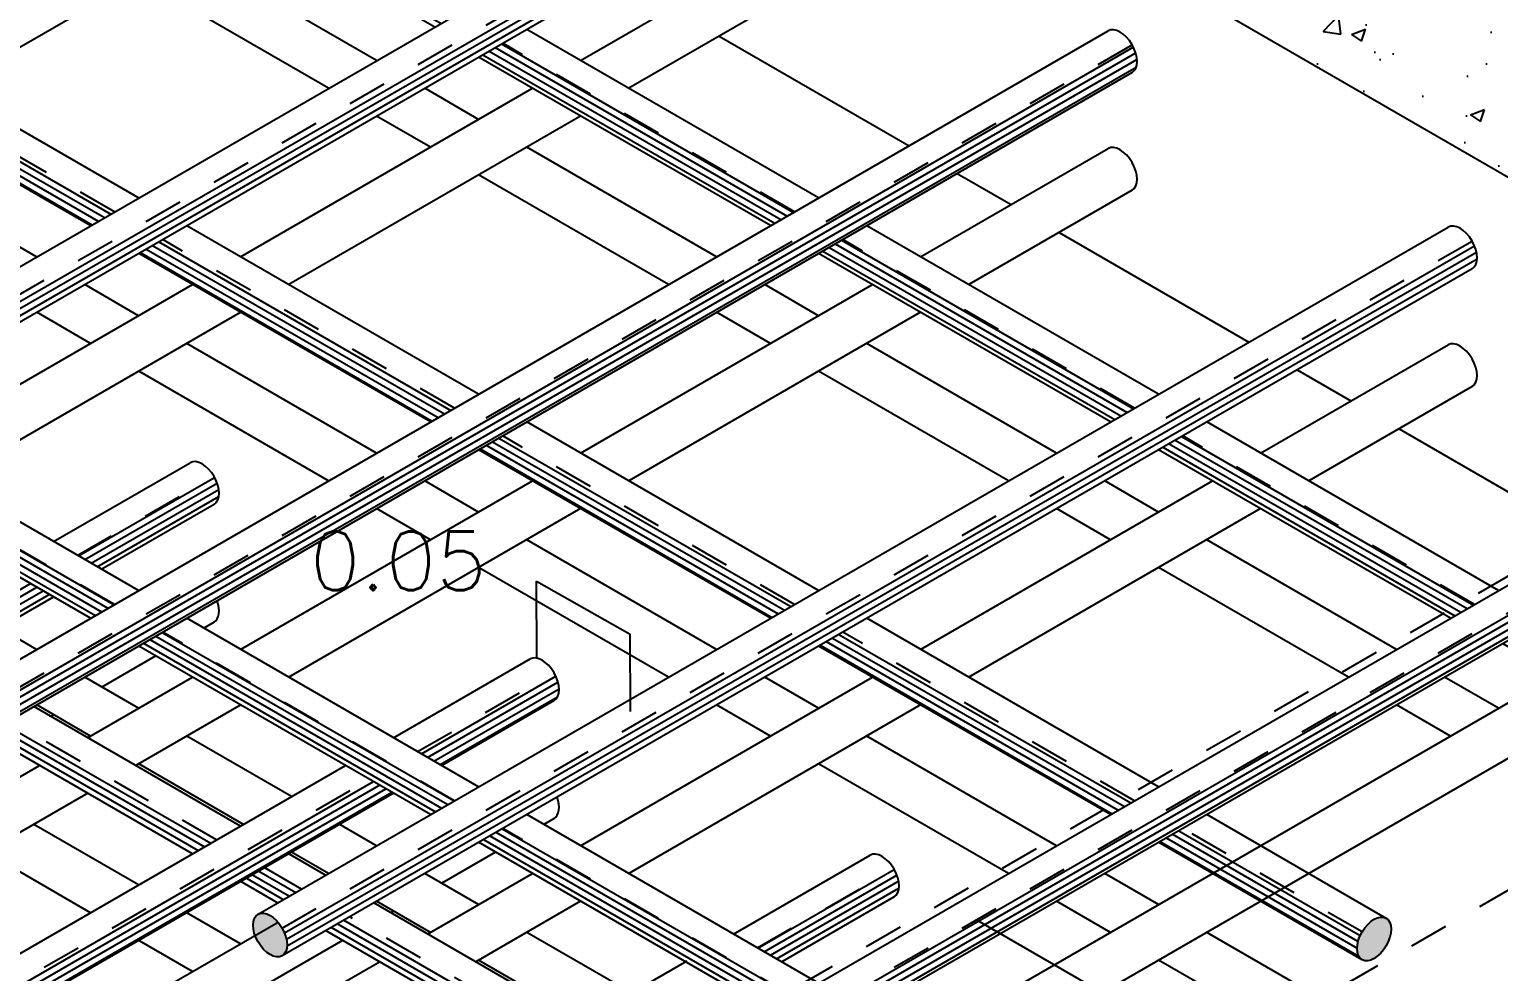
# Model space of a CAD drawing. Header units: millimetres. Extents: x -40 to 125, y -10 to 43.
# Drawn here: x 38.626 to 42.368, y -4.758 to -2.358 of the extents above; entities that cross this region are included whole.
import ezdxf

# ---------------------------------------------------------------- set-up
doc = ezdxf.new("R2010")
doc.units = ezdxf.units.MM
doc.header["$LTSCALE"] = 0.01
doc.header["$PDMODE"] = 3
doc.linetypes.add('DASHED2', pattern=[0.375, 0.25, -0.125])
for name, color, linetype in [('FC_BORDES', 4, 'Continuous'), ('FC_COTAS', 1, 'Continuous'), ('FC_COTAS @ 100', 1, 'Continuous'), ('FC_HATCH 252', 252, 'Continuous'), ('FC_HATCH 253', 253, 'Continuous'), ('FC_PROYECCION', 6, 'DASHED2'), ('FC_REFUERZO 2', 1, 'Continuous')]:
    doc.layers.add(name, color=color, linetype=linetype)
doc.styles.add('FC_TEXT1', font='romans.shx')
doc.linetypes.add('ZIGZAG', pattern='A,0.00254,-5.08,[131,ltypeshp.shx,S=5.08,R=0,X=-5.08,Y=0],-10.16,[131,ltypeshp.shx,S=5.08,R=180,X=5.08,Y=0],-5.08', length=20.32254)
doc.dimstyles.new('FC_COTAS', dxfattribs={"dimtxt": 0.0015, "dimasz": 0.001, "dimexe": 0, "dimexo": 0, "dimgap": 0.001, "dimtad": 1, "dimtih": 1, "dimtoh": 1, "dimzin": 0, "dimdsep": 46, "dimtxsty": 'FC_TEXT1', "dimblk": 'DOT', "dimcen": 0.09, "dimclrd": 256, "dimclre": 256, "dimclrt": 256, "dimadec": 0, "dimazin": 0, "dimtfac": 1, "dimtix": 1, "dimtmove": 2, "dimatfit": 3, "dimfxl": 1.002, "dimtolj": 1, "dimtzin": 0, "dimlwd": -1, "dimarcsym": 0})
pattern_1 = [(210, (-46.8840119311569, 32.06095147339514), (0.007937499999999997, -0.01374815328507796), [])]
pattern_2 = [(210, (-51.387344030836, 28.71095147339513), (0.007937499999999997, -0.01374815328507796), [])]
pattern_3 = [(150, (-51.387344030836, 28.71095147339513), (-0.0079375, -0.01374815328507796), [])]

# ---------------------------------------------------------------- blocks, each defined once
blk = doc.blocks.new('FC_B_Malla inferior')
at = {"layer": 'FC_REFUERZO 2', "color": 253, "ltscale": 0.6, "transparency": 33554674}
for points in [[(1.224184794710581, -1.363927257354643), (0.4804664777845034, -1.79331322783317)], [(1.570427555943567, -1.722602549714516), (1.086684260433614, -1.443313227833173)], [(2.090042798214228, -1.722602549714519), (2.567457589568534, -1.446966991411003)], [(1.448120469085211, -1.793216579235995), (0.964377173575258, -1.513927257354645)], [(2.628694833138113, -1.553033008588983), (2.212517285353385, -1.793313227833174)], [(1.224017394429794, -2.222602549714516), (1.967735711355871, -1.793216579235992)], [(1.830235177078904, -1.872602549714514), (1.692902043082725, -1.793313227833167)], [(2.090210198495029, -1.863927257354646), (1.346491881568951, -2.293313227833174)], [(1.707928090220534, -1.943216579235994), (1.570594956224355, -1.863927257354643)], [(0.7044021521591333, -2.222602549714516), (0.2206588566491803, -1.943313227833173)], [(2.436452959728001, -2.222602549714519), (1.952709664218062, -1.943313227833173)], [(2.956068201998661, -2.222602549714519), (3.433482993352968, -1.946966991411003)], [(2.314145872869645, -2.293216579235988), (1.830402577359692, -2.013927257354645)], [(3.494720236922561, -2.053033008588983), (3.078542689137834, -2.293313227833174)], [(0.3579919906453597, -2.722602549714512), (1.101710307571423, -2.293216579235995)], [(0.9642097732944563, -2.372602549714511), (0.8268766392982911, -2.29331322783317)], [(2.090042798214228, -2.722602549714519), (2.833761115140305, -2.293216579235992)], [(2.696260580863338, -2.372602549714525), (2.558927446867159, -2.293313227833174)], [(1.224184794710581, -2.36392725735465), (0.4804664777845176, -2.79331322783317)], [(0.8419026864361001, -2.44321657923599), (0.7045695524399207, -2.363927257354643)], [(2.956235602279463, -2.36392725735465), (2.2125172853534, -2.79331322783317)], [(2.573953494004982, -2.44321657923599), (2.436620360008817, -2.36392725735465)], [(1.570427555943581, -2.722602549714519), (1.086684260433614, -2.443313227833169)], [(3.302478363512449, -2.722602549714519), (2.818735068002496, -2.443313227833169)], [(3.82209360578311, -2.722602549714519), (4.299508397137416, -2.446966991410999)], [(1.448120469085211, -2.793216579235992), (0.964377173575258, -2.513927257354649)], [(3.180171276654093, -2.793216579235992), (2.69642798114414, -2.513927257354649)], [(4.36074564070698, -2.553033008588979), (3.944568092922253, -2.79331322783317)], [(1.224017394429808, -3.222602549714512), (1.967735711355871, -2.793216579235992)], [(1.830235177078904, -2.872602549714511), (1.692902043082739, -2.79331322783317)], [(2.956068201998661, -3.222602549714519), (3.699786518924739, -2.793216579235992)], [(3.562285984647772, -2.872602549714511), (3.424952850651607, -2.79331322783317)], [(2.090210198495029, -2.86392725735465), (1.346491881568966, -3.29331322783317)], [(1.707928090220534, -2.94321657923599), (1.570594956224369, -2.86392725735465)], [(3.822261006063897, -2.863927257354643), (3.078542689137819, -3.293313227833178)], [(3.439978897789416, -2.94321657923599), (3.302645763793237, -2.863927257354643)], [(2.436452959728015, -3.222602549714512), (1.952709664218062, -2.943313227833169)], [(2.956068201998676, -4.222602549714519), (5.16553380092185, -2.946966991411013)], [(4.168503767296897, -3.222602549714527), (3.68476047178693, -2.943313227833169)], [(2.314145872869645, -3.293216579235992), (1.830402577359692, -3.013927257354649)], [(4.046196680438527, -3.293216579235999), (3.562453384928574, -3.013927257354649)], [(5.226771044491429, -3.053033008588994), (3.078542689137848, -4.293313227833178)], [(0.7044021521591475, -3.222602549714512), (0.6103702883521862, -3.168313227833163)], [(1.156451646704554, -3.153033008588988), (1.129985530622847, -3.168313227833163)], [(1.007678443764476, -3.238927257354643), (0.8701779094875093, -3.318313227833169)], [(0.8343059627267877, -3.447602549714528), (1.101710307571437, -3.293216579235992)], [(2.090042798214228, -3.722602549714512), (2.833761115140305, -3.293216579235992)], [(0.9642097732944706, -3.372602549714511), (0.8268766392983053, -3.29331322783317)], [(2.696260580863338, -3.372602549714511), (2.558927446867173, -3.29331322783317)], [(4.42831138843222, -3.372602549714525), (4.290978254436055, -3.293313227833185)], [(0.8419026864361001, -3.44321657923599), (0.7045695524399349, -3.36392725735465)], [(1.224184794710595, -3.36392725735465), (0.9567804498659456, -3.518313227833186)], [(2.956235602279463, -3.36392725735465), (2.2125172853534, -3.79331322783317)], [(2.573953494004982, -3.44321657923599), (2.436620360008803, -3.363927257354643)], [(4.30600430157385, -3.44321657923599), (4.168671167577699, -3.363927257354657)], [(0.7478708226291388, -3.388927257354649), (0.7402740989198264, -3.393313227833172)], [(1.353921204997462, -3.597602549714519), (1.086684260433628, -3.443313227833169)], [(3.302478363512449, -3.722602549714527), (2.818735068002496, -3.443313227833169)], [(1.231614118139092, -3.668216579235999), (0.964377173575258, -3.513927257354649)], [(3.180171276654093, -3.793216579235999), (2.69642798114414, -3.513927257354649)], [(0.4023940801074417, -3.696966991410999), (0.7119988758684173, -3.518216579236007)], [(0.8344733630075751, -3.588927257354666), (0.4636313236770206, -3.803033008588979)], [(2.022477050488988, -3.653033008588988), (1.996010934407281, -3.668313227833163)], [(0.9642097732944563, -3.822602549714528), (0.6969728287306083, -3.668313227833178)], [(1.570427555943581, -3.722602549714512), (1.47639569213662, -3.668313227833163)], [(0.8419026864360859, -3.893216579236007), (0.5746657418722378, -3.738927257354657)], [(1.448120469085211, -3.793216579235992), (1.35408860527825, -3.738927257354643)], [(1.873703847548896, -3.738927257354643), (1.736203313271929, -3.818313227833169)], [(1.830235177078904, -3.872602549714511), (1.692902043082739, -3.79331322783317)], [(1.700331366511207, -3.947602549714528), (1.967735711355857, -3.793216579235992)], [(3.562285984647772, -3.872602549714525), (3.424952850651607, -3.793313227833185)], [(1.707928090220534, -3.94321657923599), (1.570594956224369, -3.86392725735465)], [(1.613896226413587, -3.888927257354634), (1.60629950270426, -3.893313227833172)], [(2.090210198495029, -3.86392725735465), (1.82280585365038, -4.018313227833186)], [(3.439978897789416, -3.94321657923599), (3.302645763793251, -3.86392725735465)], [(0.6177996117806686, -4.322602549714528), (1.319345965937941, -3.917564573292825)], [(1.224017394429779, -3.972602549714519), (1.086684260433614, -3.893313227833172)], [(1.48399241584589, -3.963927257354651), (0.7402740989198122, -4.393313227833186)], [(1.101710307571409, -4.043216579235999), (0.9643771735752438, -3.963927257354651)], [(2.21994660878191, -4.097602549714519), (1.952709664218062, -3.943313227833169)], [(4.14397685169493, -4.208441928389345), (3.68476047178693, -3.943313227833183)], [(1.268419483891876, -4.196966991410999), (1.578024279652851, -4.018216579236007)], [(2.09763952192354, -4.168216579235999), (1.830402577359692, -4.013927257354649)], [(4.080560884748607, -4.313056761844901), (3.562453384928588, -4.013927257354649)]]:
    blk.add_lwpolyline(points, dxfattribs=at)
for centre, end_param in [((3.464101615137764, -1.999999999999993), 3.141592653589793), ((4.330127018922198, -2.499999999999996), 3.141592653589793), ((1.125833024919771, -3.099999999999991), 1.273544965473546), ((1.991858428704191, -3.599999999999991), 1.273544965473434)]:
    blk.add_ellipse(centre, major_axis=(0.030618621784791, -0.05303300858899031), ratio=0.5773502691896292, start_param=0, end_param=end_param, dxfattribs=at)
blk = doc.blocks.new('FC_B_Malla secundaria')
at = {"ltscale": 0.6}
h = blk.add_hatch(dxfattribs=at)
h.set_pattern_fill('ANSI31', color=253, scale=0.005, angle=105)
h.set_pattern_definition([(150, (-46.8840119311569, 32.06095147339514), (-0.0079375, -0.01374815328507796), [])])
edge = h.paths.add_edge_path()
edge.add_ellipse((-0.671625305284941, 1.00132989232884), major_axis=(-0.0306186217847864, -0.053033008588993), ratio=0.5773502691896002, start_angle=270, end_angle=360)
edge.add_line((-0.7022439270697518, 0.9482968837398609), (-0.4571354192405579, 0.8067834207640097))
edge.add_line((-0.4571354192405579, 0.8067834207640097), (-0.395898175670979, 0.8421387598233316))
edge.add_line((-0.395898175670979, 0.8421387598233316), (-0.7022439270697305, 1.019007561858501))
h.paths.add_polyline_path([(-0.2734236885318211, 0.7714280817046806), (-0.3346609321014, 0.736072742645355), (0.4088899845438831, 0.3067834207640061), (0.4701272281134621, 0.3421387598233352)])
h.paths.add_polyline_path([(0.59260171525262, 0.271428081704677), (0.531364471683041, 0.236072742645355), (1.274915388328317, -0.1932165792359868), (1.336152631897896, -0.1578612401766648)])
h.paths.add_polyline_path([(1.458627119037054, -0.2285719182953159), (1.397389875467475, -0.263927257354645), (2.140940792112758, -0.6932165792359868), (2.202178035682337, -0.6578612401766648)])
h.paths.add_polyline_path([(2.324652522821495, -0.7285719182953159), (2.263415279251916, -0.763927257354645), (3.006966195897199, -1.193216579235994), (3.068203439466785, -1.157861240176665)])
h.paths.add_polyline_path([(3.190677926605936, -1.228571918295323), (3.129440683036357, -1.263927257354645), (3.872991599681633, -1.693216579235994), (3.934228843251212, -1.657861240176665)])
h.paths.add_polyline_path([(4.05670333039037, -1.728571918295323), (3.995466086820798, -1.763927257354645), (4.739017003466088, -2.193216579235994), (4.80025424703566, -2.157861240176672)])
edge = h.paths.add_edge_path()
edge.add_line((4.922728734174818, -2.228571918295323), (4.861491490605239, -2.263927257354652))
edge.add_line((4.861491490605239, -2.263927257354652), (5.379598990425237, -2.563056761844891))
edge.add_ellipse((5.410217612210054, -2.510023753255915), major_axis=(-0.03061862178478641, -0.05303300858899299), ratio=0.5773502691896, start_angle=270, end_angle=359.99999999999335, ccw=False)
edge.add_line((5.379598990425265, -2.492346083726254), (4.922728734174818, -2.228571918295323))
edge = h.paths.add_edge_path()
edge.add_line((5.788754137959252, -1.72857191829533), (5.727516894389673, -1.763927257354652))
edge.add_line((5.727516894389673, -1.763927257354652), (6.245624394209678, -2.063056761844891))
edge.add_ellipse((6.276243015994488, -2.010023753255915), major_axis=(-0.03061862178478641, -0.05303300858899299), ratio=0.5773502691896, start_angle=270, end_angle=359.99999999999335, ccw=False)
edge.add_line((6.245624394209699, -1.992346083726254), (5.788754137959252, -1.72857191829533))
h.paths.add_polyline_path([(4.922728734174804, -1.228571918295323), (4.861491490605225, -1.263927257354645), (5.605042407250515, -1.693216579236001), (5.666279650820094, -1.657861240176672)])
h.paths.add_polyline_path([(4.05670333039037, -0.728571918295323), (3.995466086820791, -0.7639272573546521), (4.739017003466067, -1.193216579235994), (4.800254247035653, -1.157861240176665)])
h.paths.add_polyline_path([(3.190677926605929, -0.228571918295323), (3.12944068303635, -0.2639272573546521), (3.872991599681633, -0.6932165792359939), (3.934228843251212, -0.6578612401766719)])
h.paths.add_polyline_path([(2.324652522821488, 0.2714280817046806), (2.263415279251909, 0.236072742645355), (3.006966195897192, -0.1932165792359939), (3.068203439466771, -0.1578612401766648)])
h.paths.add_polyline_path([(1.458627119037054, 0.7714280817046806), (1.397389875467475, 0.7360727426453515), (2.140940792112758, 0.3067834207640061), (2.20217803568233, 0.3421387598233352)])
h.paths.add_polyline_path([(0.59260171525262, 1.271428081704677), (0.5313644716830339, 1.236072742645351), (1.274915388328317, 0.8067834207640061), (1.336152631897896, 0.8421387598233316)])
edge = h.paths.add_edge_path()
edge.add_ellipse((0.1944000984994929, 1.50132989232884), major_axis=(-0.0306186217847864, -0.053033008588993), ratio=0.5773502691896002, start_angle=270, end_angle=360)
edge.add_line((0.1637814767146892, 1.448296883739861), (0.4088899845438831, 1.306783420764006))
edge.add_line((0.4088899845438831, 1.306783420764006), (0.470127228113455, 1.342138759823332))
edge.add_line((0.470127228113455, 1.342138759823332), (0.1637814767147034, 1.519007561858501))
edge = h.paths.add_edge_path()
edge.add_ellipse((1.060425502283934, 2.00132989232884), major_axis=(-0.03061862178478641, -0.05303300858899299), ratio=0.5773502691896, start_angle=270, end_angle=360)
edge.add_line((1.029806880499123, 1.948296883739861), (1.274915388328324, 1.806783420764006))
edge.add_line((1.274915388328324, 1.806783420764006), (1.336152631897896, 1.842138759823332))
edge.add_line((1.336152631897896, 1.842138759823332), (1.029806880499144, 2.019007561858501))
h.paths.add_polyline_path([(1.458627119037061, 1.771428081704677), (1.397389875467482, 1.736072742645351), (1.491421739274436, 1.681783420764006), (1.552658982844015, 1.717138759823328)])
h.paths.add_polyline_path([(1.675133469983173, 1.646428081704677), (1.613896226413594, 1.611072742645351), (2.140940792112765, 1.30678342076401), (2.202178035682344, 1.342138759823335)])
h.paths.add_polyline_path([(2.324652522821502, 1.271428081704681), (2.263415279251923, 1.236072742645355), (2.357447143058884, 1.181783420764006), (2.418684386628463, 1.217138759823332)])
h.paths.add_polyline_path([(2.541158873767614, 1.146428081704677), (2.479921630198042, 1.111072742645351), (3.006966195897199, 0.8067834207640132), (3.068203439466778, 0.8421387598233387)])
h.paths.add_polyline_path([(3.190677926605936, 0.7714280817046841), (3.129440683036364, 0.7360727426453586), (3.223472546843318, 0.6817834207640097), (3.284709790412897, 0.7171387598233352)])
h.paths.add_polyline_path([(3.407184277552055, 0.6464280817046806), (3.345947033982469, 0.611072742645355), (3.87299159968164, 0.3067834207640132), (3.934228843251219, 0.3421387598233423)])
h.paths.add_polyline_path([(4.056703330390377, 0.2714280817046841), (3.995466086820798, 0.236072742645355), (4.089497950627752, 0.1817834207640097), (4.150735194197338, 0.2171387598233352)])
h.paths.add_polyline_path([(4.273209681336489, 0.1464280817046806), (4.21197243776691, 0.111072742645355), (4.739017003466081, -0.1932165792359939), (4.80025424703566, -0.1578612401766648)])
h.paths.add_polyline_path([(4.922728734174818, -0.2285719182953159), (4.861491490605239, -0.263927257354645), (4.9555233544122, -0.3182165792359939), (5.016760597981779, -0.2828612401766648)])
h.paths.add_polyline_path([(5.13923508512093, -0.353571918295323), (5.077997841551344, -0.3889272573546521), (5.605042407250508, -0.6932165792359939), (5.666279650820094, -0.6578612401766648)])
h.paths.add_polyline_path([(5.788754137959245, -0.7285719182953159), (5.727516894389666, -0.763927257354645), (5.821548758196627, -0.8182165792359939), (5.882786001766206, -0.7828612401766719)])
h.paths.add_polyline_path([(6.005260488905364, -0.853571918295323), (5.944023245335785, -0.8889272573546521), (6.471067811034963, -1.193216579235994), (6.532305054604535, -1.157861240176672)])
h.paths.add_polyline_path([(6.6547795417437, -1.228571918295323), (6.593542298174114, -1.263927257354652), (6.687574161981075, -1.318216579236001), (6.748811405550654, -1.282861240176672)])
edge = h.paths.add_edge_path()
edge.add_line((6.871285892689812, -1.35357191829533), (6.810048649120233, -1.388927257354652))
edge.add_line((6.810048649120233, -1.388927257354652), (7.111649797994119, -1.563056761844891))
edge.add_ellipse((7.142268419778929, -1.510023753255915), major_axis=(-0.03061862178478641, -0.05303300858899299), ratio=0.5773502691896, start_angle=270, end_angle=359.99999999999335, ccw=False)
edge.add_line((7.11164979799414, -1.492346083726254), (6.871285892689812, -1.35357191829533))
at = {"layer": 'FC_HATCH 253', "ltscale": 0.6}
h = blk.add_hatch(color=254, dxfattribs=at)
h.dxf.hatch_style = 1
edge = h.paths.add_edge_path()
edge.add_ellipse((7.142268419778929, -1.510023753255915), major_axis=(-0.03061862178478641, -0.05303300858899299), ratio=0.5773502691896, start_angle=0, end_angle=175.7625275509114)
edge.add_line((7.175065764940456, -1.458441928389334), (7.170540917906195, -1.455829506736059))
edge.add_ellipse((7.142268419778929, -1.510023753255915), major_axis=(-0.03061862178478641, -0.05303300858899299), ratio=0.5773502691896, start_angle=184.2374724490866, end_angle=270)
edge.add_ellipse((7.142268419778929, -1.510023753255915), major_axis=(-0.03061862178478641, -0.05303300858899299), ratio=0.5773502691896, start_angle=270, end_angle=359.9999999999933)
edge = h.paths.add_edge_path()
edge.add_ellipse((6.276243015994488, -2.010023753255915), major_axis=(-0.03061862178478641, -0.05303300858899299), ratio=0.5773502691896, start_angle=0, end_angle=175.7625275509114)
edge.add_line((6.309040361156015, -1.958441928389334), (6.304515514121753, -1.955829506736059))
edge.add_ellipse((6.276243015994488, -2.010023753255915), major_axis=(-0.03061862178478641, -0.05303300858899299), ratio=0.5773502691896, start_angle=184.2374724490866, end_angle=270)
edge.add_ellipse((6.276243015994488, -2.010023753255915), major_axis=(-0.03061862178478641, -0.05303300858899299), ratio=0.5773502691896, start_angle=270, end_angle=359.9999999999933)
edge = h.paths.add_edge_path()
edge.add_ellipse((5.410217612210054, -2.510023753255915), major_axis=(-0.03061862178478641, -0.05303300858899299), ratio=0.5773502691896, start_angle=0, end_angle=175.7625275509114)
edge.add_line((5.443014957371581, -2.458441928389334), (5.43849011033732, -2.455829506736059))
edge.add_ellipse((5.410217612210054, -2.510023753255915), major_axis=(-0.03061862178478641, -0.05303300858899299), ratio=0.5773502691896, start_angle=184.2374724490866, end_angle=270)
edge.add_ellipse((5.410217612210054, -2.510023753255915), major_axis=(-0.03061862178478641, -0.05303300858899299), ratio=0.5773502691896, start_angle=270, end_angle=359.9999999999933)
edge = h.paths.add_edge_path()
edge.add_ellipse((4.330127018922205, -2.5), major_axis=(0.03061862178479103, -0.05303300858899036), ratio=0.577350269189629, start_angle=0, end_angle=89.99999999999714)
edge.add_ellipse((4.330127018922205, -2.5), major_axis=(0.03061862178479103, -0.05303300858899036), ratio=0.577350269189629, start_angle=89.99999999999713, end_angle=179.999999999998)
edge.add_ellipse((4.330127018922205, -2.5), major_axis=(0.03061862178479103, -0.05303300858899036), ratio=0.577350269189629, start_angle=179.999999999998, end_angle=359.999999999998)
edge = h.paths.add_edge_path()
edge.add_ellipse((3.464101615137764, -1.999999999999993), major_axis=(0.03061862178479103, -0.05303300858899036), ratio=0.577350269189629, start_angle=0, end_angle=89.99999999999714)
edge.add_ellipse((3.464101615137764, -1.999999999999993), major_axis=(0.03061862178479103, -0.05303300858899036), ratio=0.577350269189629, start_angle=89.99999999999713, end_angle=179.999999999998)
edge.add_ellipse((3.464101615137764, -1.999999999999993), major_axis=(0.03061862178479103, -0.05303300858899036), ratio=0.577350269189629, start_angle=179.999999999998, end_angle=359.999999999998)
edge = h.paths.add_edge_path()
edge.add_ellipse((2.59807621135333, -1.499999999999993), major_axis=(0.03061862178479103, -0.05303300858899036), ratio=0.577350269189629, start_angle=0, end_angle=89.99999999999714)
edge.add_ellipse((2.59807621135333, -1.499999999999993), major_axis=(0.03061862178479103, -0.05303300858899036), ratio=0.577350269189629, start_angle=89.99999999999713, end_angle=179.999999999998)
edge.add_ellipse((2.59807621135333, -1.499999999999993), major_axis=(0.03061862178479103, -0.05303300858899036), ratio=0.577350269189629, start_angle=179.999999999998, end_angle=359.999999999998)
edge = h.paths.add_edge_path()
edge.add_ellipse((1.732050807568882, -0.9999999999999929), major_axis=(0.03061862178479103, -0.05303300858899036), ratio=0.577350269189629, start_angle=89.99999999999713, end_angle=179.999999999998)
edge.add_ellipse((1.732050807568882, -0.9999999999999929), major_axis=(0.03061862178479103, -0.05303300858899036), ratio=0.577350269189629, start_angle=179.999999999998, end_angle=359.999999999998)
edge.add_ellipse((1.732050807568882, -0.9999999999999929), major_axis=(0.03061862178479103, -0.05303300858899036), ratio=0.577350269189629, start_angle=0, end_angle=89.99999999999714)
edge = h.paths.add_edge_path()
edge.add_ellipse((0.866025403784441, -0.4999999999999929), major_axis=(0.03061862178479103, -0.05303300858899036), ratio=0.577350269189629, start_angle=89.99999999999713, end_angle=179.999999999998)
edge.add_ellipse((0.866025403784441, -0.4999999999999929), major_axis=(0.03061862178479103, -0.05303300858899036), ratio=0.577350269189629, start_angle=179.999999999998, end_angle=359.999999999998)
edge.add_ellipse((0.866025403784441, -0.4999999999999929), major_axis=(0.03061862178479103, -0.05303300858899036), ratio=0.577350269189629, start_angle=0, end_angle=89.99999999999714)
edge = h.paths.add_edge_path()
edge.add_ellipse((0, 0), major_axis=(0.03061862178479103, -0.05303300858899036), ratio=0.577350269189629, start_angle=0, end_angle=89.99999999999714)
edge.add_ellipse((0, 0), major_axis=(0.03061862178479103, -0.05303300858899036), ratio=0.577350269189629, start_angle=89.99999999999713, end_angle=179.999999999998)
edge.add_ellipse((0, 0), major_axis=(0.03061862178479103, -0.05303300858899036), ratio=0.577350269189629, start_angle=179.999999999998, end_angle=359.999999999998)
edge = h.paths.add_edge_path()
edge.add_ellipse((-0.866025403784441, 0.5), major_axis=(0.03061862178479103, -0.05303300858899036), ratio=0.577350269189629, start_angle=0, end_angle=89.99999999999714)
edge.add_ellipse((-0.866025403784441, 0.5), major_axis=(0.03061862178479103, -0.05303300858899036), ratio=0.577350269189629, start_angle=89.99999999999713, end_angle=179.999999999998)
edge.add_ellipse((-0.866025403784441, 0.5), major_axis=(0.03061862178479103, -0.05303300858899036), ratio=0.577350269189629, start_angle=179.999999999998, end_angle=359.999999999998)
h = blk.add_hatch(dxfattribs=at)
h.set_pattern_fill('ANSI31', color=252, scale=0.005, angle=165)
h.set_pattern_definition(pattern_1)
edge = h.paths.add_edge_path()
edge.add_ellipse((5.629165124598863, 0.2500000000000071), major_axis=(0.03061862178479103, -0.05303300858899036), ratio=0.5773502691896292, start_angle=0, end_angle=89.99999999999713)
edge.add_line((5.659783746383653, 0.2676776695296681), (5.312272765597037, 0.06704211122616144))
edge.add_line((5.312272765597037, 0.06704211122616144), (5.373510009166608, 0.03168677216683591))
edge.add_line((5.373510009166608, 0.03168677216683591), (5.659783746383653, 0.196966991411017))
h = blk.add_hatch(dxfattribs=at)
h.set_pattern_fill('ANSI31', color=252, scale=0.005, angle=165)
h.set_pattern_definition(pattern_1)
edge = h.paths.add_edge_path()
edge.add_line((5.251202922308238, -0.03892725735464353), (5.189965678738666, -0.003571918295314447))
edge.add_line((5.189965678738666, -0.003571918295314447), (2.62869483313812, -1.482322330470332))
edge.add_ellipse((2.59807621135333, -1.499999999999993), major_axis=(0.03061862178479103, -0.05303300858899036), ratio=0.5773502691896292, start_angle=0, end_angle=89.99999999999721, ccw=False)
edge.add_line((2.63227567911958, -1.550965606197664), (5.251202922308238, -0.03892725735464353))
h = blk.add_hatch(dxfattribs=at)
h.set_pattern_fill('ANSI31', color=252, scale=0.005, angle=165)
h.set_pattern_definition(pattern_1)
edge = h.paths.add_edge_path()
edge.add_ellipse((6.495190528383297, -0.2499999999999929), major_axis=(0.03061862178479103, -0.05303300858899036), ratio=0.5773502691896292, start_angle=0, end_angle=89.99999999999713)
edge.add_line((6.525809150168087, -0.2323223304703319), (6.17829816938147, -0.432957888773835))
edge.add_line((6.17829816938147, -0.432957888773835), (6.239535412951042, -0.4683132278331641))
edge.add_line((6.239535412951042, -0.4683132278331641), (6.525809150168087, -0.303033008588983))
h = blk.add_hatch(dxfattribs=at)
h.set_pattern_fill('ANSI31', color=252, scale=0.005, angle=165)
h.set_pattern_definition(pattern_1)
edge = h.paths.add_edge_path()
edge.add_line((6.117228326092672, -0.5389272573546435), (6.0559910825231, -0.5035719182953144))
edge.add_line((6.0559910825231, -0.5035719182953144), (3.494720236922554, -1.982322330470332))
edge.add_ellipse((3.464101615137764, -1.999999999999993), major_axis=(0.03061862178479103, -0.05303300858899036), ratio=0.5773502691896292, start_angle=0, end_angle=89.99999999999721, ccw=False)
edge.add_line((3.498301082904014, -2.050965606197664), (6.117228326092672, -0.5389272573546435))
h = blk.add_hatch(dxfattribs=at)
h.set_pattern_fill('ANSI31', color=252, scale=0.005, angle=165)
h.set_pattern_definition(pattern_1)
edge = h.paths.add_edge_path()
edge.add_ellipse((7.361215932167738, -0.75), major_axis=(0.03061862178479103, -0.05303300858899036), ratio=0.5773502691896292, start_angle=0, end_angle=89.99999999999713)
edge.add_line((7.391834553952528, -0.7323223304703319), (7.044323573165904, -0.9329578887738421))
edge.add_line((7.044323573165904, -0.9329578887738421), (7.105560816735483, -0.9683132278331712))
edge.add_line((7.105560816735483, -0.9683132278331712), (7.391834553952528, -0.8030330085889901))
at = {"layer": 'FC_REFUERZO 2', "color": 252, "ltscale": 0.6}
for points in [[(5.25103552202745, 0.102397450285487), (5.598546502814074, 0.3030330085889972)], [(5.659783746383653, 0.196966991411017), (5.373510009166608, 0.03168677216683591)], [(5.251202922308238, -0.03892725735464353), (2.62869483313812, -1.553033008588983)], [(6.117060925811877, -0.397602549714513), (6.464571906598508, -0.1969669914110028)], [(5.727349494108879, -0.6226025497145145), (5.200304928409714, -0.3183132278331726)], [(6.525809150168087, -0.303033008588983), (6.239535412951035, -0.4683132278331641)], [(5.605042407250508, -0.6932165792359939), (5.077997841551344, -0.3889272573546521)], [(3.433482993352975, -1.946966991411003), (5.994753838953521, -0.4682165792359854)], [(6.117228326092679, -0.5389272573546364), (3.494720236922554, -2.053033008588983)], [(5.943855845054998, -0.7476025497145216), (5.849823981248036, -0.6933132278331655)], [(6.983086329596325, -0.897602549714513), (7.330597310382949, -0.6969669914110099)], [(5.882786001766213, -0.7828612401766719), (5.788754137959245, -0.7285719182953159)], [(5.821548758196634, -0.818216579236001), (5.727516894389666, -0.763927257354645)], [(6.59337489789332, -1.122602549714522), (6.066330332194156, -0.8183132278331797)], [(7.391834553952528, -0.8030330085889901), (7.105560816735483, -0.9683132278331712)], [(6.471067811034956, -1.193216579235994), (5.944023245335792, -0.8889272573546521)], [(4.299508397137416, -2.44696699141101), (6.86484411412485, -0.9658697246465522)]]:
    blk.add_lwpolyline(points, dxfattribs=at)
at = {"layer": 'FC_REFUERZO 2', "color": 253, "linetype": 'DASHED2', "ltscale": 0.6}
for points in [[(5.312272765597029, 0.06704211122615789), (5.659783746383653, 0.2676776695296681)], [(2.62869483313812, -1.482322330470332), (5.189965678738659, -0.003571918295321552)], [(6.178298169381463, -0.4329578887738421), (6.525809150168087, -0.2323223304703319)], [(5.666279650820094, -0.6578612401766648), (5.139235085120923, -0.353571918295323)], [(3.494720236922554, -1.982322330470332), (6.0559910825231, -0.5035719182953144)], [(7.044323573165904, -0.9329578887738421), (7.391834553952528, -0.7323223304703319)], [(6.532305054604535, -1.157861240176672), (6.005260488905371, -0.8535719182953301)]]:
    blk.add_lwpolyline(points, dxfattribs=at)
at = {"layer": 'FC_REFUERZO 2', "color": 252, "ltscale": 0.6}
for centre in [(5.629165124598863, 0.2500000000000071), (6.495190528383297, -0.2499999999999929), (7.361215932167738, -0.75)]:
    blk.add_ellipse(centre, major_axis=(0.030618621784791, -0.05303300858899031), ratio=0.5773502691896292, start_param=0, end_param=3.141592653589793, dxfattribs=at)
blk = doc.blocks.new('*D78')
at = {"layer": 'Defpoints', "color": 0, "ltscale": 0.6, "transparency": 16777216}
for p in [(41.03809035476444, -4.626236306716066), (40.10477149605236, -5.165088201033253), (42.22098044366549, -5.309178217964817)]:
    blk.add_point(p, dxfattribs=at)
at = {"layer": 'FC_COTAS', "lineweight": -2, "ltscale": 0.6, "transparency": 16777216}
for p, q in [((41.03809035476444, -4.626236306716066), (42.22098044366549, -5.309178217964817)), ((40.10477149605236, -5.165088201033253), (41.2876615849534, -5.848030112282004))]:
    blk.add_line(p, q, dxfattribs=at)
at = {"layer": 'FC_COTAS', "ltscale": 0.6, "transparency": 16777216}
for p, q in [((42.22098044366549, -5.309178217964817), (42.05742990563399, -5.403604165123415)), ((41.2876615849534, -5.848030112282004), (41.45121212298489, -5.753604165123413))]:
    blk.add_line(p, q, dxfattribs=at)
at = {"layer": 'FC_COTAS', "ltscale": 0.6, "transparency": 16777216, "insert": (41.75432101430945, -5.578604165123409), "char_height": 0.15, "attachment_point": 5, "style": 'FC_TEXT1'}
blk.add_mtext('\\A1;0.30', dxfattribs=at)
blk = doc.blocks.new('_Dot')
at = {"color": 0, "linetype": 'ByBlock', "lineweight": -2}
blk.add_line((-0.5, 0), (-1, 0), dxfattribs=at)
at = {"color": 0, "linetype": 'ByBlock', "const_width": 0.5}
blk.add_lwpolyline([(-0.25, 0, 1), (0.25, 0, 1)], format="xyb", close=True, dxfattribs=at)
blk = doc.blocks.new('*D80')
at = {"layer": 'Defpoints', "color": 0, "ltscale": 0.6, "transparency": 16777216}
for p in [(40.15584841031593, -3.89918412554851), (39.9185851249472, -3.959893189586392), (40.15727541388243, -4.095396186835554)]:
    blk.add_point(p, dxfattribs=at)
at = {"layer": 'FC_COTAS', "lineweight": -2, "ltscale": 0.6, "transparency": 16777216}
for p, q in [((39.9185851249472, -3.959893189586392), (39.91715812138069, -3.763681128299348)), ((40.15727541388243, -4.095396186835554), (40.15584841031593, -3.89918412554851))]:
    blk.add_line(p, q, dxfattribs=at)
at = {"layer": 'FC_COTAS', "ltscale": 0.6, "transparency": 16777216}
blk.add_line((39.91715812138069, -3.763681128299348), (40.15584841031593, -3.89918412554851), dxfattribs=at)
at = {"layer": 'FC_COTAS', "ltscale": 0.6, "transparency": 16777216, "insert": (39.56530585098884, -3.712000145315514), "char_height": 0.15, "attachment_point": 5, "style": 'FC_TEXT1'}
blk.add_mtext('\\A1;0.05', dxfattribs=at)
blk = doc.blocks.new('FC_B_Malla2')
at = {"layer": 'FC_HATCH 253', "ltscale": 0.6}
h = blk.add_hatch(dxfattribs=at)
h.set_pattern_fill('ANSI31', color=254, scale=0.005, angle=165)
h.set_pattern_definition(pattern_2)
edge = h.paths.add_edge_path()
edge.add_ellipse((4.330127018922198, -2.499999999999993), major_axis=(0.03061862178479103, -0.05303300858899032), ratio=0.577350269189629, start_angle=0, end_angle=89.99999999999713)
edge.add_line((4.360745640706988, -2.482322330470332), (1.329656727461455, -4.232322330470332))
edge.add_ellipse((1.299038105676665, -4.249999999999993), major_axis=(0.03061862178479103, -0.05303300858899032), ratio=0.577350269189629, start_angle=0, end_angle=89.99999999999721, ccw=False)
edge.add_line((1.333237573442915, -4.300965606197664), (4.360745640706988, -2.553033008588983))
edge = h.paths.add_edge_path()
edge.add_ellipse((3.464101615137764, -1.999999999999993), major_axis=(0.03061862178479103, -0.05303300858899032), ratio=0.577350269189629, start_angle=0, end_angle=89.99999999999713)
edge.add_line((3.494720236922554, -1.982322330470332), (0.4636313236770206, -3.732322330470332))
edge.add_ellipse((0.4330127018922312, -3.749999999999993), major_axis=(0.03061862178479103, -0.05303300858899032), ratio=0.577350269189629, start_angle=0, end_angle=89.99999999999721, ccw=False)
edge.add_line((0.467212169658481, -3.800965606197664), (3.494720236922554, -2.053033008588983))
edge = h.paths.add_edge_path()
edge.add_ellipse((2.598076211353323, -1.499999999999993), major_axis=(0.03061862178479103, -0.05303300858899032), ratio=0.577350269189629, start_angle=0, end_angle=90)
edge.add_line((2.628694833138113, -1.482322330470328), (-0.4023940801074275, -3.232322330470332))
edge.add_ellipse((-0.433012701892217, -3.249999999999993), major_axis=(0.03061862178479103, -0.05303300858899032), ratio=0.577350269189629, start_angle=0, end_angle=89.99999999999721, ccw=False)
edge.add_line((-0.3988132341259671, -3.300965606197657), (2.628694833138113, -1.553033008588983))
edge = h.paths.add_edge_path()
edge.add_ellipse((1.732050807568882, -0.9999999999999929), major_axis=(0.03061862178479103, -0.05303300858899032), ratio=0.577350269189629, start_angle=0, end_angle=90)
edge.add_line((1.762669429353672, -0.9823223304703284), (-1.268419483891869, -2.732322330470332))
edge.add_ellipse((-1.299038105676658, -2.749999999999993), major_axis=(0.03061862178479103, -0.05303300858899032), ratio=0.577350269189629, start_angle=0, end_angle=89.99999999999721, ccw=False)
edge.add_line((-1.264838637910415, -2.800965606197664), (1.762669429353672, -1.053033008588983))
edge = h.paths.add_edge_path()
edge.add_ellipse((0.866025403784441, -0.5), major_axis=(0.03061862178479103, -0.05303300858899032), ratio=0.577350269189629, start_angle=0, end_angle=90)
edge.add_line((0.8966440255692305, -0.4823223304703355), (-2.13444488767631, -2.232322330470339))
edge.add_ellipse((-2.165063509461099, -2.25), major_axis=(0.03061862178479103, -0.05303300858899032), ratio=0.577350269189629, start_angle=0, end_angle=89.99999999999721, ccw=False)
edge.add_line((-2.130864041694856, -2.300965606197671), (0.8966440255692376, -0.5530330085889865))
edge = h.paths.add_edge_path()
edge.add_ellipse((0, 0), major_axis=(0.03061862178479103, -0.05303300858899032), ratio=0.577350269189629, start_angle=0, end_angle=90)
edge.add_line((0.03061862178478947, 0.01767766952966454), (-3.000470291460751, -1.732322330470339))
edge.add_ellipse((-3.03108891324554, -1.75), major_axis=(0.03061862178479103, -0.05303300858899032), ratio=0.577350269189629, start_angle=0, end_angle=89.99999999999721, ccw=False)
edge.add_line((-2.996889445479297, -1.800965606197671), (0.03061862178478947, -0.05303300858899007))
h = blk.add_hatch(dxfattribs=at)
h.set_pattern_fill('ANSI31', color=256, scale=0.005, angle=105)
h.set_pattern_definition(pattern_3)
edge = h.paths.add_edge_path()
edge.add_line((3.623690628498153, -3.978571918295323), (3.562453384928581, -4.013927257354652))
edge.add_line((3.562453384928581, -4.013927257354652), (4.080560884748571, -4.313056761844891))
edge.add_ellipse((4.111179506533389, -4.260023753255915), major_axis=(-0.03061862178478641, -0.05303300858899299), ratio=0.5773502691896002, start_angle=270, end_angle=359.99999999999335, ccw=False)
edge.add_line((4.0805608847486, -4.242346083726254), (3.623690628498153, -3.978571918295323))
h.paths.add_polyline_path([(2.757665224713705, -3.478571918295323), (2.696427981144133, -3.513927257354645), (3.439978897789423, -3.943216579235994), (3.501216141358995, -3.907861240176672)])
h.paths.add_polyline_path([(1.891639820929271, -2.978571918295319), (1.830402577359692, -3.013927257354649), (2.573953494004975, -3.443216579235994), (2.635190737574554, -3.407861240176665)])
h.paths.add_polyline_path([(1.025614417144837, -2.478571918295319), (0.964377173575258, -2.513927257354645), (1.707928090220541, -2.943216579235994), (1.76916533379012, -2.907861240176665)])
h.paths.add_polyline_path([(0.1595890133603959, -1.978571918295319), (0.09835176979081695, -2.013927257354645), (0.8419026864361001, -2.44321657923599), (0.903139930005679, -2.407861240176665)])
h.paths.add_polyline_path([(-0.7064363904240452, -1.478571918295323), (-0.767673633993617, -1.513927257354645), (-0.02412271734834093, -1.94321657923599), (0.03711452622123801, -1.907861240176665)])
h.paths.add_polyline_path([(-1.572461794208486, -0.978571918295323), (-1.633699037778058, -1.013927257354649), (-0.8901481211327749, -1.443216579235994), (-0.8289108775631959, -1.407861240176668)])
edge = h.paths.add_edge_path()
edge.add_ellipse((-1.970663410961606, -0.7486701076711597), major_axis=(-0.03061862178478641, -0.05303300858899299), ratio=0.5773502691896, start_angle=270.0000000000028, end_angle=360)
edge.add_line((-2.00128203274641, -0.8017031162601391), (-1.756173524917216, -0.9432165792359939))
edge.add_line((-1.756173524917216, -0.9432165792359939), (-1.694936281347644, -0.9078612401766684))
edge.add_line((-1.694936281347644, -0.9078612401766684), (-2.001282032746396, -0.7309924381415023))
edge = h.paths.add_edge_path()
edge.add_ellipse((-1.104638007177165, -0.2486701076711597), major_axis=(-0.03061862178478641, -0.05303300858899299), ratio=0.5773502691896002, start_angle=270.0000000000028, end_angle=360)
edge.add_line((-1.135256628961969, -0.3017031162601391), (-0.8901481211327749, -0.4432165792359939))
edge.add_line((-0.8901481211327749, -0.4432165792359939), (-0.828910877563203, -0.4078612401766719))
edge.add_line((-0.828910877563203, -0.4078612401766719), (-1.135256628961955, -0.2309924381415023))
h.paths.add_polyline_path([(-0.7064363904240452, -0.478571918295323), (-0.767673633993617, -0.5139272573546485), (-0.02412271734833382, -0.9432165792359939), (0.03711452622123801, -0.9078612401766719)])
h.paths.add_polyline_path([(0.1595890133603959, -0.978571918295323), (0.09835176979082405, -1.013927257354645), (0.8419026864361001, -1.44321657923599), (0.9031399300056719, -1.407861240176668)])
h.paths.add_polyline_path([(1.02561441714483, -1.478571918295319), (0.964377173575258, -1.513927257354645), (1.707928090220541, -1.94321657923599), (1.769165333790113, -1.907861240176668)])
h.paths.add_polyline_path([(1.891639820929271, -1.978571918295319), (1.830402577359699, -2.013927257354645), (2.573953494004982, -2.44321657923599), (2.635190737574554, -2.407861240176668)])
h.paths.add_polyline_path([(2.757665224713705, -2.478571918295323), (2.696427981144133, -2.513927257354645), (3.439978897789416, -2.94321657923599), (3.501216141358988, -2.907861240176668)])
h.paths.add_polyline_path([(3.623690628498146, -2.978571918295319), (3.562453384928574, -3.013927257354645), (4.306004301573864, -3.443216579235994), (4.367241545143436, -3.407861240176672)])
edge = h.paths.add_edge_path()
edge.add_line((4.489716032282594, -3.478571918295323), (4.428478788713015, -3.513927257354652))
edge.add_line((4.428478788713015, -3.513927257354652), (4.943005442551602, -3.810989359453593))
edge.add_ellipse((4.97720491031783, -3.760023753255915), major_axis=(-0.03061862178478641, -0.05303300858899299), ratio=0.5773502691896001, start_angle=270, end_angle=359.99999999999335, ccw=False)
edge.add_line((4.946586288533041, -3.742346083726254), (4.489716032282594, -3.478571918295323))
h = blk.add_hatch(dxfattribs=at)
h.set_pattern_fill('ANSI31', color=256, scale=0.005, angle=105)
h.set_pattern_definition(pattern_3)
edge = h.paths.add_edge_path()
edge.add_line((2.757665224713719, -4.478571918295323), (2.69642798114414, -4.513927257354652))
edge.add_line((2.69642798114414, -4.513927257354652), (3.210954634982727, -4.810989359453593))
edge.add_ellipse((3.245154102748955, -4.760023753255915), major_axis=(-0.03061862178478641, -0.05303300858899299), ratio=0.5773502691896002, start_angle=270, end_angle=359.99999999999335, ccw=False)
edge.add_line((3.214535480964166, -4.742346083726254), (2.757665224713719, -4.478571918295323))
h.paths.add_polyline_path([(1.891639820929271, -3.978571918295323), (1.830402577359699, -4.013927257354645), (2.573953494004982, -4.443216579235994), (2.635190737574561, -4.407861240176672)])
h.paths.add_polyline_path([(1.025614417144837, -3.478571918295323), (0.9643771735752509, -3.513927257354652), (1.707928090220534, -3.943216579235994), (1.769165333790113, -3.907861240176665)])
h.paths.add_polyline_path([(0.1595890133603959, -2.978571918295319), (0.09835176979081695, -3.013927257354645), (0.8419026864361001, -3.443216579235994), (0.903139930005679, -3.407861240176665)])
h.paths.add_polyline_path([(-0.7064363904240452, -2.478571918295319), (-0.7676736339936241, -2.513927257354645), (-0.02412271734834093, -2.94321657923599), (0.03711452622123801, -2.907861240176665)])
h.paths.add_polyline_path([(-1.572461794208479, -1.978571918295323), (-1.633699037778058, -2.013927257354645), (-0.890148121132782, -2.44321657923599), (-0.828910877563203, -2.407861240176665)])
h.paths.add_polyline_path([(-2.43848719799292, -1.478571918295323), (-2.499724441562499, -1.513927257354645), (-1.756173524917216, -1.943216579235994), (-1.694936281347637, -1.907861240176668)])
edge = h.paths.add_edge_path()
edge.add_ellipse((-2.83668881474604, -1.24867010767116), major_axis=(-0.03061862178478641, -0.05303300858899299), ratio=0.5773502691896, start_angle=270.0000000000028, end_angle=360)
edge.add_line((-2.867307436530844, -1.301703116260139), (-2.622198928701657, -1.443216579235994))
edge.add_line((-2.622198928701657, -1.443216579235994), (-2.560961685132078, -1.407861240176668))
edge.add_line((-2.560961685132078, -1.407861240176668), (-2.86730743653083, -1.230992438141502))
h = blk.add_hatch(color=256, dxfattribs=at)
h.dxf.hatch_style = 1
edge = h.paths.add_edge_path()
edge.add_ellipse((4.97720491031783, -3.760023753255915), major_axis=(-0.03061862178478641, -0.05303300858899299), ratio=0.5773502691896, start_angle=184.2374724490889, end_angle=535.7625275509079)
edge.add_line((5.01000225547935, -3.708441928389329), (5.005477408445087, -3.705829506736056))
edge = h.paths.add_edge_path()
edge.add_ellipse((4.111179506533389, -4.260023753255915), major_axis=(-0.03061862178478641, -0.05303300858899299), ratio=0.5773502691896002, start_angle=184.2374724490886, end_angle=535.7625275509079)
edge.add_line((4.14397685169491, -4.20844192838933), (4.139452004660649, -4.205829506736056))
edge = h.paths.add_edge_path()
edge.add_ellipse((3.245154102748955, -4.760023753255915), major_axis=(-0.03061862178478641, -0.05303300858899299), ratio=0.5773502691896002, start_angle=184.237472449088, end_angle=535.7625275509073)
edge.add_line((3.277951447910476, -4.70844192838933), (3.273426600876213, -4.705829506736056))
edge = h.paths.add_edge_path()
edge.add_ellipse((2.165063509461106, -4.75), major_axis=(0.03061862178479103, -0.05303300858899036), ratio=0.5773502691896292, start_angle=0, end_angle=360)
edge = h.paths.add_edge_path()
edge.add_ellipse((1.299038105676665, -4.249999999999993), major_axis=(0.03061862178479103, -0.05303300858899036), ratio=0.5773502691896292, start_angle=0, end_angle=360)
edge = h.paths.add_edge_path()
edge.add_ellipse((0.4330127018922312, -3.749999999999993), major_axis=(0.03061862178479103, -0.05303300858899036), ratio=0.5773502691896292, start_angle=0, end_angle=360)
edge = h.paths.add_edge_path()
edge.add_ellipse((-0.433012701892217, -3.249999999999993), major_axis=(0.03061862178479103, -0.05303300858899036), ratio=0.5773502691896292, start_angle=0, end_angle=360)
edge = h.paths.add_edge_path()
edge.add_ellipse((-1.299038105676658, -2.749999999999993), major_axis=(0.03061862178479103, -0.05303300858899036), ratio=0.5773502691896292, start_angle=0, end_angle=360)
edge = h.paths.add_edge_path()
edge.add_ellipse((-2.165063509461099, -2.25), major_axis=(0.03061862178479103, -0.05303300858899036), ratio=0.5773502691896292, start_angle=0, end_angle=360)
edge = h.paths.add_edge_path()
edge.add_ellipse((-3.03108891324554, -1.75), major_axis=(0.03061862178479103, -0.05303300858899036), ratio=0.5773502691896292, start_angle=0, end_angle=360)
h = blk.add_hatch(dxfattribs=at)
h.set_pattern_fill('ANSI31', color=254, scale=0.005, angle=165)
h.set_pattern_definition(pattern_2)
edge = h.paths.add_edge_path()
edge.add_ellipse((5.196152422706639, -3), major_axis=(0.03061862178479103, -0.05303300858899032), ratio=0.577350269189629, start_angle=0, end_angle=90.00000000000288)
edge.add_line((5.226771044491429, -2.982322330470332), (2.195682131245896, -4.732322330470339))
edge.add_ellipse((2.165063509461106, -4.75), major_axis=(0.03061862178479103, -0.05303300858899032), ratio=0.577350269189629, start_angle=0, end_angle=90.00000000000279, ccw=False)
edge.add_line((2.201525908693426, -4.799659102106574), (5.226771044491429, -3.05303300858899))
at = {"layer": 'FC_REFUERZO 2', "ltscale": 0.6}
for points in [[(-0.4636313236770064, -3.196966991411003), (2.567457589568534, -1.446966991411003)], [(2.628694833138113, -1.553033008588983), (-0.4023940801074275, -3.303033008588983)], [(0.9642097732944634, -2.372602549714514), (0.2206588566491803, -1.943313227833169)], [(2.696260580863338, -2.372602549714522), (1.952709664218055, -1.943313227833173)], [(0.4023940801074417, -3.696966991411003), (3.433482993352975, -1.946966991411003)], [(0.8419026864361001, -2.44321657923599), (0.09835176979081695, -2.013927257354645)], [(2.573953494004982, -2.44321657923599), (1.830402577359699, -2.013927257354645)], [(3.494720236922554, -2.053033008588983), (0.4636313236770206, -3.803033008588983)], [(1.830235177078904, -2.872602549714518), (1.086684260433621, -2.443313227833173)], [(1.268419483891876, -4.196966991411003), (4.299508397137409, -2.446966991411003)], [(3.562285984647772, -2.872602549714518), (2.818735068002496, -2.443313227833173)], [(1.707928090220541, -2.943216579235994), (0.964377173575258, -2.513927257354645)], [(3.439978897789416, -2.94321657923599), (2.69642798114414, -2.513927257354649)], [(4.360745640706988, -2.553033008588983), (1.329656727461455, -4.303033008588983)], [(0.9642097732944706, -3.372602549714514), (0.2206588566491874, -2.943313227833169)], [(2.696260580863338, -3.372602549714514), (1.952709664218062, -2.943313227833173)], [(2.134444887676317, -4.69696699141101), (5.16553380092185, -2.94696699141101)], [(4.42831138843222, -3.372602549714522), (3.68476047178693, -2.943313227833169)], [(0.8419026864361001, -3.443216579235994), (0.09835176979081695, -3.013927257354645)], [(2.573953494004975, -3.443216579235994), (1.830402577359692, -3.013927257354649)], [(4.306004301573857, -3.443216579235994), (3.562453384928574, -3.013927257354645)], [(5.226771044491429, -3.05303300858899), (2.195682131245896, -4.80303300858899)], [(1.830235177078904, -3.872602549714514), (1.086684260433628, -3.443313227833173)], [(3.562285984647779, -3.872602549714522), (2.818735068002496, -3.443313227833173)], [(1.707928090220534, -3.943216579235994), (0.964377173575258, -3.513927257354652)], [(3.439978897789416, -3.943216579235994), (2.696427981144133, -3.513927257354645)], [(2.696260580863346, -4.372602549714522), (1.952709664218055, -3.943313227833173)], [(4.14397685169493, -4.208441928389341), (3.684760471786937, -3.94331322783318)], [(2.573953494004982, -4.443216579235994), (1.830402577359699, -4.013927257354645)], [(4.0805608847486, -4.313056761844905), (3.562453384928581, -4.013927257354652)]]:
    blk.add_lwpolyline(points, dxfattribs=at)
at = {"layer": 'FC_REFUERZO 2', "color": 251, "linetype": 'DASHED2', "ltscale": 0.6}
for points in [[(-0.4023940801074275, -3.232322330470332), (2.628694833138113, -1.482322330470328)], [(0.903139930005679, -2.407861240176665), (0.1595890133603959, -1.978571918295319)], [(0.4636313236770206, -3.732322330470332), (3.494720236922554, -1.982322330470332)], [(2.635190737574554, -2.407861240176668), (1.891639820929271, -1.978571918295319)], [(1.76916533379012, -2.907861240176665), (1.025614417144837, -2.478571918295319)], [(1.329656727461455, -4.232322330470332), (4.360745640706988, -2.482322330470332)], [(3.501216141358988, -2.907861240176668), (2.757665224713705, -2.478571918295323)], [(0.903139930005679, -3.407861240176665), (0.1595890133603959, -2.978571918295319)], [(2.635190737574554, -3.407861240176665), (1.891639820929271, -2.978571918295319)], [(2.195682131245896, -4.732322330470339), (5.226771044491429, -2.982322330470332)], [(4.367241545143436, -3.407861240176672), (3.623690628498146, -2.978571918295319)], [(1.769165333790113, -3.907861240176665), (1.025614417144837, -3.478571918295323)], [(3.501216141358995, -3.907861240176672), (2.757665224713705, -3.478571918295323)], [(2.635190737574561, -4.407861240176672), (1.891639820929271, -3.978571918295323)], [(4.0805608847486, -4.242346083726254), (3.623690628498153, -3.978571918295323)]]:
    blk.add_lwpolyline(points, dxfattribs=at)
at = {"layer": 'FC_REFUERZO 2', "ltscale": 0.6}
for centre in [(3.464101615137764, -1.999999999999993), (4.330127018922198, -2.499999999999993)]:
    blk.add_ellipse(centre, major_axis=(0.030618621784791, -0.05303300858899031), ratio=0.5773502691896292, start_param=0, end_param=3.141592653589793, dxfattribs=at)
for centre, major_axis, ratio in [((1.299038105676665, -4.249999999999993), (0.030618621784791, -0.05303300858899031), 0.5773502691896292), ((4.111179506533389, -4.260023753255915), (-0.03061862178478639, -0.05303300858899298), 0.5773502691896001)]:
    blk.add_ellipse(centre, major_axis=major_axis, ratio=ratio, dxfattribs=at)

msp = doc.modelspace()

# ---------------------------------------------------------------- hatches: boundary and pattern name
at = {"layer": 'FC_HATCH 252', "ltscale": 0.6}
h = msp.add_hatch(dxfattribs=at)
h.set_pattern_fill('AR-CONC', color=256, scale=0.002)
h.set_pattern_definition([(49.99999999999999, (-10.71901896761865, 29.00669297809718), (0.364369337992008, -0.03187817107780617), [0.0381, -0.4191]), (355, (-10.71901896761865, 29.00669297809718), (-0.07048684284993868, 0.3821136904780703), [0.03048, -0.33528116834]), (100.4514447, (-10.68865495361864, 29.00403647109719), (0.2938824941807066, 0.3502355038243902), [0.03238001759999999, -0.3561804891999999]), (46.18420000000001, (-10.71901896761865, 29.10829297809718), (0.5421580817842598, -0.0840846558654543), [0.05715, -0.62865]), (96.63555760999992, (-10.67383916761865, 29.10128597809719), (0.474808268103006, 0.4948522491954431), [0.04857004628, -0.53427121632]), (351.1841511700001, (-10.71901896761865, 29.10829297809718), (0.4748082681299541, 0.4948522491710653), [0.04571993414, -0.50291946384]), (21, (-10.66821896761864, 29.08289297809718), (0.303228782538265, -0.2045303963741752), [0.0381, -0.4191]), (326.0000000000001, (-10.66821896761864, 29.08289297809718), (0.1236040566952941, 0.3683759322446385), [0.03048, -0.33528]), (71.45144499999999, (-10.64294990241864, 29.06584877829719), (0.4268328385574323, 0.1638455377718105), [0.03238001760000001, -0.3561798752]), (37.50000000000001, (-10.71901896761865, 29.00669297809718), (0.006177206501183633, 0.1691100777463062), [0, -0.331216, 0, -0.34036, 0, -0.33655]), (7.499999999999999, (-10.71901896761865, 29.00669297809718), (0.1336393250206115, 0.200361149636239), [0, -0.194056, 0, -0.323596, 0, -0.12827]), (327.5, (-10.83230296761865, 29.00669297809718), (0.2711811903337428, -0.01145748798534689), [0, -0.127, 0, -0.39624, 0, -0.52578]), (317.5, (-10.88310296761864, 29.00669297809718), (0.2962583627720361, 0.05085298206666606), [0, -0.1651, 0, -0.263144, 0, -0.37338])])
h.paths.add_polyline_path([(38.60097481499468, 0.3735799253731678), (37.80384111911604, -0.08664542852248402), (43.2717272767731, -3.243530973544015), (44.06886097265174, -2.783305619648363)])
h.paths.add_polyline_path([(44.06886097265174, -2.783305619648363), (43.2717272767731, -3.243530973544015), (43.2717272767731, -4.043530973544012), (44.06886097265174, -3.583305619648353)])

# ---------------------------------------------------------------- linework, layer by layer
at = {"layer": 'FC_BORDES', "linetype": 'ZIGZAG', "ltscale": 0.01}
for points in [[(43.2717272767731, -3.243530973544008), (37.80384111911604, -0.08664542852248402)], [(40.38251509056803, -2.375443540092572), (40.86625838607798, -2.654732861973923)], [(40.98873287321714, -2.725443540092574), (41.12606600721332, -2.804732861973914)], [(41.24854049435248, -2.875443540092572), (41.73228378986243, -3.154732861973915)], [(41.85475827700159, -3.225443540092574), (41.99209141099777, -3.304732861973914)], [(42.1145658981369, -3.375443540092572), (42.59830919364688, -3.654732861973923)]]:
    msp.add_lwpolyline(points, dxfattribs=at)
at = {"layer": 'FC_PROYECCION', "color": 253, "ltscale": 0.6, "transparency": 33554534}
msp.add_lwpolyline([(43.2717272767731, -4.043530973544005), (38.3333427835688, -6.89470859005738), (38.3333427835688, -6.094708590057383), (43.2717272767731, -3.243530973544008)], dxfattribs=at)

# ---------------------------------------------------------------- block references
for name, p in [('FC_B_Malla2', (37.93970798659125, -0.4150882010332531)), ('FC_B_Malla secundaria', (33.43637588691214, -3.765088201033254))]:
    msp.add_blockref(name, p)
at = {"layer": 'FC_HATCH 253'}
msp.add_blockref('FC_B_Malla inferior', (37.93970798659125, -0.7150882010332502), dxfattribs=at)

# ---------------------------------------------------------------- dimensions: what is measured, and where the dimension line sits
at = {"layer": 'FC_COTAS @ 100', "ltscale": 0.6}
dim = msp.add_linear_dim(base=(40.15584841031593, -3.89918412554851), p1=(39.91858512494721, -3.959893189586392), p2=(40.15727541388244, -4.095396186835554), angle=330.4166912048413, text='0.05', dimstyle='FC_COTAS', override={"dimscale": 100, "dimtix": 1, "dimtofl": 1, "dimtmove": 2, "dimatfit": 3}, dxfattribs=at)
dim.commit()
dim.dimension.update_dxf_attribs({"geometry": '*D80', "text_midpoint": (39.56530585098884, -3.712000145315514), "dimtype": 129})
dim = msp.add_aligned_dim(p1=(40.10477149605236, -5.165088201033253), p2=(41.03809035476444, -4.62623630671607), distance=-1.1828900889010399, text='0.30', dimstyle='FC_COTAS', override={"dimscale": 100, "dimtix": 1, "dimtofl": 1, "dimtmove": 2, "dimatfit": 3}, dxfattribs=at)
dim.commit()
dim.dimension.update_dxf_attribs({"geometry": '*D78', "text_midpoint": (41.75432101430945, -5.578604165123409)})

doc.saveas('drawing.dxf')
